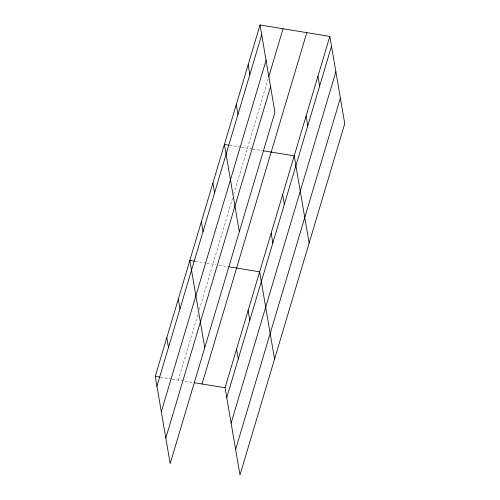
<?xml version="1.0" encoding="UTF-8"?>
<svg xmlns="http://www.w3.org/2000/svg" width="500" height="500" viewBox="0 0 500 500"><rect width="100%" height="100%" fill="white"/><g stroke="black" fill="none" stroke-linecap="round" stroke-linejoin="round"><path stroke-width="0.38" stroke-dasharray="2.5 1.88" d="M178.294 380.125L198.019 313.975M199.35 309.513L232.587 198.025M233.7 194.306L268.106 78.906M229.775 145.344L240.525 147.094M241.294 147.219L252.031 148.975M252.8 149.1L262.75 150.719M195.206 261.294L205.956 263.044M206.725 263.169L215.931 264.675M218.994 265.175L228.181 266.669M160.637 377.244L171.388 378.994M172.156 379.119L192.844 382.494"/><path stroke-width="0.75" d="M260.019 25L274.931 112.244L170.175 463.606L155.262 376.362L260.019 25L329.825 36.394L344.738 123.637L239.981 475L225.069 387.756L329.825 36.394M156.938 386.169L261.7 34.806M161.306 411.725L266.062 60.362M268.762 76.694L283.056 28.756M165.806 438.056L270.562 86.688M202.031 383.994L306.788 32.631M226.744 397.562L331.5 46.2M231.112 423.119L335.869 71.75M235.613 449.444L340.369 98.081M229.013 145.213L224.4 144.462L239.312 231.706M263.519 150.844L294.206 155.856L309.119 243.1M194.438 261.169L189.831 260.413L204.744 347.656M228.944 266.794L259.637 271.806L274.55 359.05M155.262 376.362L159.869 377.119M194.375 382.744L225.069 387.756M317.956 76.213L319.631 86.019M306.081 116.031L307.756 125.838M282.688 194.506L284.363 204.312M248.15 64.819L249.825 74.631M271.163 233.156L272.838 242.963M236.275 104.644L237.95 114.45M248.113 310.456L249.788 320.262M212.881 183.113L214.556 192.919M236.588 349.106L238.269 358.913M201.356 221.762L203.031 231.569M178.306 299.062L179.981 308.869M166.781 337.713L168.463 347.519"/></g></svg>
